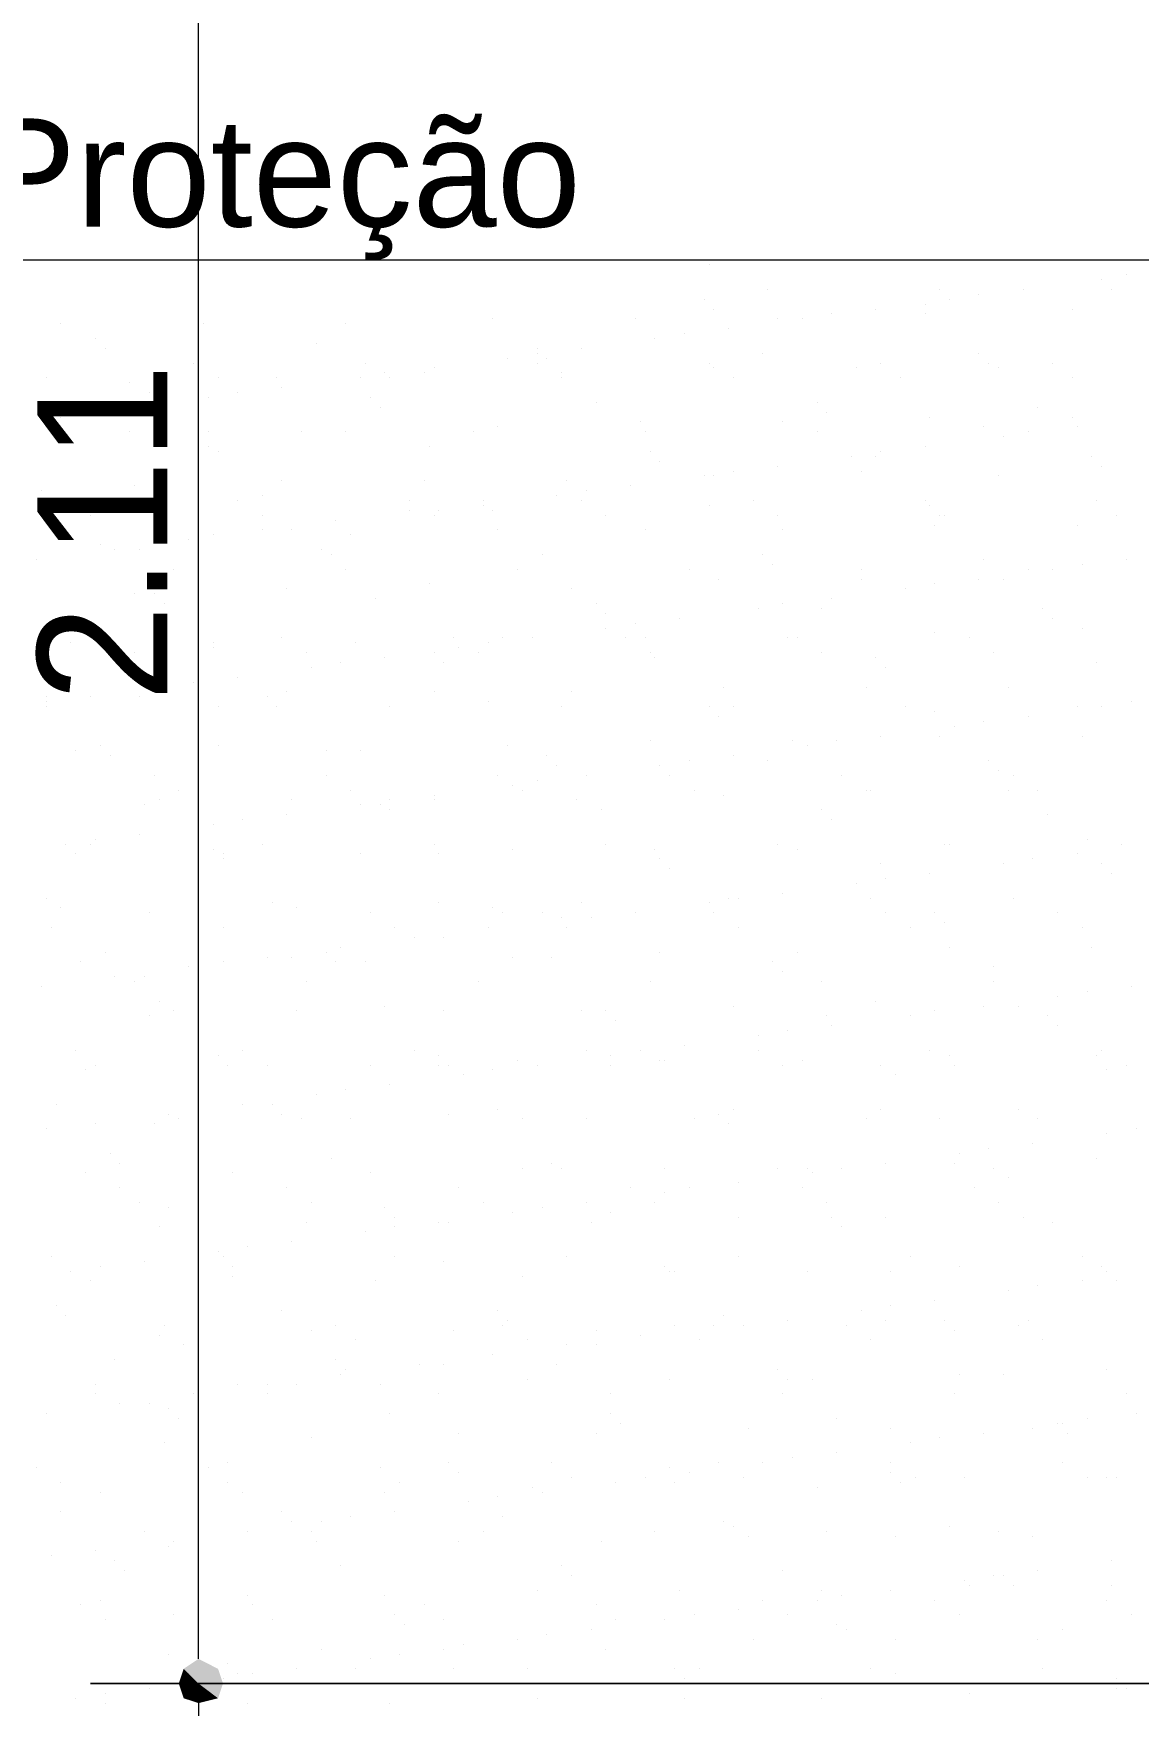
# Model space of a CAD drawing. Header units: millimetres. Extents: x 21 to 236, y 15 to 64.
# Drawn here: x 39.573 to 40.593, y 30.572 to 32.116 of the extents above; entities that cross this region are included whole.
import ezdxf

# ---------------------------------------------------------------- set-up
doc = ezdxf.new("R2010")
doc.units = ezdxf.units.MM
for name, color, linetype in [('PDF_0', 210, 'Continuous'), ('PDF_Cota', 90, 'Continuous'), ('PDF_Parede', 7, 'Continuous'), ('PDF_Text', 70, 'Continuous')]:
    doc.layers.add(name, color=color, linetype=linetype)
doc.layers.add('PDF_Grama', color=7, linetype='Continuous', true_color=0x397200)
doc.styles.add('PDF Arial', font='arial.ttf')
doc.styles.add('PDF Comic Sans MS', font='comic.ttf')

msp = doc.modelspace()

# ---------------------------------------------------------------- linework, layer by layer
at = {"layer": 'PDF_0', "lineweight": 0}
for points in [[(39.7249, 30.6146), (39.7249, 30.6327)], [(39.7249, 30.5738), (39.7249, 30.5512)]]:
    msp.add_lwpolyline(points, dxfattribs=at)
at = {"layer": 'PDF_0', "transparency": 33554559}
for points in [[(39.7249, 30.5919), (39.7113, 30.6055), (39.7068, 30.5919)], [(39.7113, 30.6055), (39.7249, 30.5919), (39.7068, 30.5919)], [(39.7249, 30.6146), (39.7249, 30.5919), (39.7113, 30.6055)], [(39.7249, 30.6146), (39.7113, 30.6055), (39.7249, 30.5919)], [(39.743, 30.6055), (39.7249, 30.6146), (39.7249, 30.5919)], [(39.743, 30.6055), (39.7249, 30.5919), (39.7249, 30.6146)], [(39.7249, 30.5919), (39.7476, 30.5919), (39.743, 30.6055)], [(39.7476, 30.5919), (39.743, 30.6055), (39.7249, 30.5919)], [(39.7068, 30.5919), (39.7113, 30.5783), (39.7249, 30.5919)], [(39.7249, 30.5919), (39.7068, 30.5919), (39.7113, 30.5783)], [(39.7113, 30.5783), (39.7249, 30.5919), (39.7249, 30.5738)], [(39.7113, 30.5783), (39.7249, 30.5738), (39.7249, 30.5919)], [(39.7249, 30.5738), (39.743, 30.5783), (39.7249, 30.5919)], [(39.743, 30.5783), (39.7249, 30.5919), (39.7476, 30.5919)], [(39.7249, 30.5738), (39.7249, 30.5919), (39.743, 30.5783)], [(39.7249, 30.5919), (39.743, 30.5783), (39.7476, 30.5919)]]:
    msp.add_solid(points, dxfattribs=at)
at = {"layer": 'PDF_Cota', "lineweight": 0}
msp.add_lwpolyline([(39.7249, 30.6327), (39.7249, 32.6632), (39.7249, 32.6225)], dxfattribs=at)
msp.add_lwpolyline([(39.6252, 30.5919), (43.6409, 30.5919)], close=True, dxfattribs=at)
at = {"layer": 'PDF_Grama', "lineweight": 20}
for points in [[(40.1963, 31.9018), (40.1963, 31.9018)], [(40.3277, 31.9063), (40.3277, 31.9063)], [(40.4591, 31.9063), (40.4591, 31.9063)], [(40.5589, 31.8882), (40.5589, 31.8882)], [(40.5815, 31.8927), (40.5815, 31.8927)], [(40.1917, 31.8701), (40.1917, 31.8701)], [(40.2507, 31.8791), (40.2507, 31.8791)], [(40.4093, 31.8791), (40.4093, 31.8791)], [(40.4184, 31.8701), (40.4184, 31.8701)], [(40.4455, 31.8746), (40.4455, 31.8746)], [(40.4863, 31.8791), (40.4863, 31.8791)], [(40.5679, 31.8791), (40.5679, 31.8791)], [(39.9968, 31.8519), (39.9968, 31.8519)], [(40.1283, 31.8519), (40.1283, 31.8519)], [(40.2008, 31.861), (40.2008, 31.861)], [(40.2597, 31.8519), (40.2597, 31.8519)], [(40.2824, 31.8519), (40.2824, 31.8519)], [(40.3096, 31.8565), (40.3096, 31.8565)], [(40.3504, 31.861), (40.3504, 31.861)], [(40.3957, 31.8655), (40.3957, 31.8655)], [(40.3957, 31.8565), (40.3957, 31.8565)], [(40.5317, 31.861), (40.5317, 31.861)], [(39.598, 31.8474), (39.598, 31.8474)], [(39.7294, 31.8474), (39.7294, 31.8474)], [(39.8609, 31.8474), (39.8609, 31.8474)], [(40.1736, 31.8384), (40.1736, 31.8384)], [(40.2144, 31.8429), (40.2144, 31.8429)], [(39.6297, 31.8338), (39.6297, 31.8338)], [(39.6388, 31.8248), (39.6388, 31.8248)], [(39.8337, 31.8293), (39.8337, 31.8293)], [(40.0376, 31.8248), (40.0376, 31.8248)], [(40.0784, 31.8248), (40.0784, 31.8248)], [(40.1464, 31.8338), (40.1464, 31.8338)], [(39.7204, 31.8112), (39.7204, 31.8112)], [(39.879, 31.8112), (39.879, 31.8112)], [(39.9425, 31.8066), (39.9425, 31.8066)], [(40.0104, 31.8157), (40.0104, 31.8157)], [(40.0376, 31.8202), (40.0376, 31.8202)], [(40.0376, 31.8112), (40.0376, 31.8112)], [(40.0467, 31.8157), (40.0467, 31.8157)], [(40.1963, 31.8112), (40.1963, 31.8112)], [(40.2008, 31.8066), (40.2008, 31.8066)], [(40.2461, 31.8202), (40.2461, 31.8202)], [(40.3322, 31.8066), (40.3322, 31.8066)], [(40.3549, 31.8112), (40.3549, 31.8112)], [(40.4455, 31.8202), (40.4455, 31.8202)], [(40.4546, 31.8112), (40.4546, 31.8112)], [(40.4637, 31.8066), (40.4637, 31.8066)], [(40.5135, 31.8112), (40.5135, 31.8112)], [(39.5844, 31.7976), (39.5844, 31.7976)], [(39.6614, 31.793), (39.6614, 31.793)], [(39.743, 31.7976), (39.743, 31.7976)], [(39.7974, 31.7976), (39.7974, 31.7976)], [(39.8745, 31.7976), (39.8745, 31.7976)], [(39.8971, 31.8021), (39.8971, 31.8021)], [(39.9017, 31.7976), (39.9017, 31.7976)], [(39.9334, 31.8021), (39.9334, 31.8021)], [(40.0603, 31.8021), (40.0603, 31.8021)], [(40.0603, 31.7976), (40.0603, 31.7976)], [(40.2189, 31.7976), (40.2189, 31.7976)], [(40.373, 31.7976), (40.373, 31.7976)], [(40.5317, 31.7976), (40.5317, 31.7976)], [(39.6796, 31.784), (39.6796, 31.784)], [(39.734, 31.7794), (39.734, 31.7794)], [(39.7612, 31.784), (39.7612, 31.784)], [(39.8019, 31.7885), (39.8019, 31.7885)], [(39.8835, 31.7794), (39.8835, 31.7794)], [(40.092, 31.7749), (40.092, 31.7749)], [(40.296, 31.7749), (40.296, 31.7749)], [(39.598, 31.7613), (39.598, 31.7613)], [(39.6252, 31.7658), (39.6252, 31.7658)], [(39.666, 31.7704), (39.666, 31.7704)], [(39.8926, 31.7704), (39.8926, 31.7704)], [(40.305, 31.7658), (40.305, 31.7658)], [(40.4002, 31.7613), (40.4002, 31.7613)], [(40.4999, 31.7704), (40.4999, 31.7704)], [(40.5317, 31.7613), (40.5317, 31.7613)], [(39.598, 31.7477), (39.598, 31.7477)], [(39.6614, 31.7477), (39.6614, 31.7477)], [(39.734, 31.7477), (39.734, 31.7477)], [(39.8201, 31.7477), (39.8201, 31.7477)], [(39.8609, 31.7477), (39.8609, 31.7477)], [(39.9787, 31.7477), (39.9787, 31.7477)], [(40.0014, 31.7522), (40.0014, 31.7522)], [(40.1328, 31.7568), (40.1328, 31.7568)], [(40.1373, 31.7477), (40.1373, 31.7477)], [(40.2643, 31.7568), (40.2643, 31.7568)], [(40.296, 31.7477), (40.296, 31.7477)], [(40.4501, 31.7522), (40.4501, 31.7522)], [(40.4909, 31.7477), (40.4909, 31.7477)], [(40.5362, 31.7522), (40.5362, 31.7522)], [(39.734, 31.7341), (39.734, 31.7341)], [(39.743, 31.7296), (39.743, 31.7296)], [(39.9379, 31.7341), (39.9379, 31.7341)], [(40.1419, 31.7296), (40.1419, 31.7296)], [(40.3549, 31.7296), (40.3549, 31.7296)], [(40.3957, 31.7341), (40.3957, 31.7341)], [(40.4682, 31.7432), (40.4682, 31.7432)], [(40.1509, 31.7205), (40.1509, 31.7205)], [(40.2597, 31.716), (40.2597, 31.716)], [(40.3277, 31.725), (40.3277, 31.725)], [(40.3504, 31.725), (40.3504, 31.725)], [(40.5498, 31.725), (40.5498, 31.725)], [(40.5589, 31.716), (40.5589, 31.716)], [(39.666, 31.6978), (39.666, 31.6978)], [(39.8019, 31.7024), (39.8019, 31.7024)], [(39.9334, 31.7024), (39.9334, 31.7024)], [(40.0648, 31.7024), (40.0648, 31.7024)], [(40.1237, 31.6978), (40.1237, 31.6978)], [(40.1917, 31.7069), (40.1917, 31.7069)], [(40.2008, 31.7069), (40.2008, 31.7069)], [(40.2189, 31.7114), (40.2189, 31.7114)], [(40.3368, 31.7114), (40.3368, 31.7114)], [(40.4637, 31.7069), (40.4637, 31.7069)], [(39.5799, 31.6933), (39.5799, 31.6933)], [(39.5889, 31.6843), (39.5889, 31.6843)], [(39.6025, 31.6843), (39.6025, 31.6843)], [(39.7612, 31.6843), (39.7612, 31.6843)], [(39.7838, 31.6888), (39.7838, 31.6888)], [(39.9198, 31.6843), (39.9198, 31.6843)], [(39.9878, 31.6843), (39.9878, 31.6843)], [(40.0558, 31.6888), (40.0558, 31.6888)], [(40.0784, 31.6843), (40.0784, 31.6843)], [(40.083, 31.6933), (40.083, 31.6933)], [(40.2371, 31.6843), (40.2371, 31.6843)], [(40.3957, 31.6843), (40.3957, 31.6843)], [(40.5543, 31.6843), (40.5543, 31.6843)], [(39.6252, 31.6707), (39.6252, 31.6707)], [(39.7838, 31.6707), (39.7838, 31.6707)], [(39.9198, 31.6752), (39.9198, 31.6752)], [(39.9425, 31.6707), (39.9425, 31.6707)], [(39.947, 31.6752), (39.947, 31.6752)], [(39.9878, 31.6797), (39.9878, 31.6797)], [(39.9968, 31.6752), (39.9968, 31.6752)], [(40.1011, 31.6707), (40.1011, 31.6707)], [(40.1963, 31.6797), (40.1963, 31.6797)], [(40.2597, 31.6707), (40.2597, 31.6707)], [(40.4002, 31.6797), (40.4002, 31.6797)], [(40.4093, 31.6707), (40.4093, 31.6707)], [(40.4138, 31.6707), (40.4138, 31.6707)], [(40.5725, 31.6707), (40.5725, 31.6707)], [(39.7385, 31.6525), (39.7385, 31.6525)], [(39.7838, 31.6571), (39.7838, 31.6571)], [(39.811, 31.6571), (39.811, 31.6571)], [(39.8518, 31.6661), (39.8518, 31.6661)], [(39.8654, 31.6525), (39.8654, 31.6525)], [(40.0014, 31.6571), (40.0014, 31.6571)], [(40.1373, 31.6571), (40.1373, 31.6571)], [(40.2643, 31.6571), (40.2643, 31.6571)], [(40.4048, 31.6616), (40.4048, 31.6616)], [(40.5362, 31.6616), (40.5362, 31.6616)], [(39.6025, 31.648), (39.6025, 31.648)], [(39.6342, 31.6435), (39.6342, 31.6435)], [(39.6478, 31.6389), (39.6478, 31.6389)], [(39.6705, 31.6389), (39.6705, 31.6389)], [(39.7158, 31.648), (39.7158, 31.648)], [(39.8382, 31.6389), (39.8382, 31.6389)], [(39.5753, 31.6299), (39.5753, 31.6299)], [(39.7022, 31.6208), (39.7022, 31.6208)], [(39.8473, 31.6344), (39.8473, 31.6344)], [(39.8609, 31.6208), (39.8609, 31.6208)], [(40.0195, 31.6208), (40.0195, 31.6208)], [(40.0422, 31.6344), (40.0422, 31.6344)], [(40.1781, 31.6208), (40.1781, 31.6208)], [(40.2461, 31.6344), (40.2461, 31.6344)], [(40.2552, 31.6253), (40.2552, 31.6253)], [(40.3368, 31.6208), (40.3368, 31.6208)], [(40.4501, 31.6299), (40.4501, 31.6299)], [(40.4909, 31.6208), (40.4909, 31.6208)], [(40.5135, 31.6208), (40.5135, 31.6208)], [(40.5407, 31.6253), (40.5407, 31.6253)], [(40.5815, 31.6299), (40.5815, 31.6299)], [(39.9379, 31.6072), (39.9379, 31.6072)], [(40.2053, 31.6117), (40.2053, 31.6117)], [(40.3368, 31.6117), (40.3368, 31.6117)], [(40.4048, 31.6072), (40.4048, 31.6072)], [(40.4455, 31.6117), (40.4455, 31.6117)], [(40.4682, 31.6117), (40.4682, 31.6117)], [(39.666, 31.5981), (39.666, 31.5981)], [(39.6841, 31.5981), (39.6841, 31.5981)], [(39.8065, 31.6027), (39.8065, 31.6027)], [(39.8881, 31.5936), (39.8881, 31.5936)], [(40.0694, 31.6027), (40.0694, 31.6027)], [(40.3096, 31.5936), (40.3096, 31.5936)], [(40.3776, 31.6027), (40.3776, 31.6027)], [(39.6932, 31.5891), (39.6932, 31.5891)], [(40.092, 31.5891), (40.092, 31.5891)], [(40.1011, 31.58), (40.1011, 31.58)], [(40.1691, 31.5755), (40.1691, 31.5755)], [(40.2416, 31.5845), (40.2416, 31.5845)], [(40.2643, 31.5891), (40.2643, 31.5891)], [(40.3005, 31.5845), (40.3005, 31.5845)], [(40.5045, 31.5845), (40.5045, 31.5845)], [(40.5135, 31.5755), (40.5135, 31.5755)], [(40.1011, 31.5664), (40.1011, 31.5664)], [(40.1283, 31.5709), (40.1283, 31.5709)], [(40.4048, 31.5619), (40.4048, 31.5619)], [(40.5407, 31.5664), (40.5407, 31.5664)], [(39.6071, 31.5528), (39.6071, 31.5528)], [(39.6433, 31.5573), (39.6433, 31.5573)], [(39.666, 31.5437), (39.666, 31.5437)], [(39.7385, 31.5528), (39.7385, 31.5528)], [(39.7385, 31.5483), (39.7385, 31.5483)], [(39.8019, 31.5573), (39.8019, 31.5573)], [(39.8246, 31.5437), (39.8246, 31.5437)], [(39.8699, 31.5528), (39.8699, 31.5528)], [(39.9425, 31.5437), (39.9425, 31.5437)], [(39.9606, 31.5573), (39.9606, 31.5573)], [(39.9651, 31.5483), (39.9651, 31.5483)], [(39.9832, 31.5437), (39.9832, 31.5437)], [(39.9923, 31.5528), (39.9923, 31.5528)], [(40.0059, 31.5573), (40.0059, 31.5573)], [(40.0331, 31.5573), (40.0331, 31.5573)], [(40.1192, 31.5573), (40.1192, 31.5573)], [(40.1373, 31.5573), (40.1373, 31.5573)], [(40.1419, 31.5437), (40.1419, 31.5437)], [(40.2688, 31.5573), (40.2688, 31.5573)], [(40.2778, 31.5573), (40.2778, 31.5573)], [(40.3005, 31.5437), (40.3005, 31.5437)], [(40.4365, 31.5573), (40.4365, 31.5573)], [(40.4591, 31.5437), (40.4591, 31.5437)], [(39.8291, 31.5301), (39.8291, 31.5301)], [(39.8563, 31.5347), (39.8563, 31.5347)], [(39.8971, 31.5392), (39.8971, 31.5392)], [(39.9515, 31.5347), (39.9515, 31.5347)], [(40.1464, 31.5392), (40.1464, 31.5392)], [(40.3504, 31.5392), (40.3504, 31.5392)], [(40.3594, 31.5301), (40.3594, 31.5301)], [(40.5543, 31.5347), (40.5543, 31.5347)], [(39.7204, 31.5166), (39.7204, 31.5166)], [(39.7612, 31.5211), (39.7612, 31.5211)], [(39.5844, 31.503), (39.5844, 31.503)], [(39.5844, 31.4984), (39.5844, 31.4984)], [(39.6252, 31.503), (39.6252, 31.503)], [(39.6705, 31.503), (39.6705, 31.503)], [(39.6932, 31.512), (39.6932, 31.512)], [(39.7883, 31.503), (39.7883, 31.503)], [(39.8065, 31.5075), (39.8065, 31.5075)], [(39.9425, 31.5075), (39.9425, 31.5075)], [(39.9923, 31.4984), (39.9923, 31.4984)], [(40.0694, 31.5075), (40.0694, 31.5075)], [(40.2099, 31.512), (40.2099, 31.512)], [(40.3413, 31.512), (40.3413, 31.512)], [(40.4727, 31.512), (40.4727, 31.512)], [(40.5861, 31.4984), (40.5861, 31.4984)], [(39.5844, 31.4939), (39.5844, 31.4939)], [(39.743, 31.4939), (39.743, 31.4939)], [(39.7974, 31.4939), (39.7974, 31.4939)], [(39.9017, 31.4939), (39.9017, 31.4939)], [(40.0603, 31.4939), (40.0603, 31.4939)], [(40.1963, 31.4939), (40.1963, 31.4939)], [(40.2053, 31.4848), (40.2053, 31.4848)], [(40.2189, 31.4939), (40.2189, 31.4939)], [(40.3776, 31.4939), (40.3776, 31.4939)], [(40.4048, 31.4894), (40.4048, 31.4894)], [(40.4909, 31.4848), (40.4909, 31.4848)], [(40.5362, 31.4939), (40.5362, 31.4939)], [(40.5589, 31.4939), (40.5589, 31.4939)], [(40.3549, 31.4667), (40.3549, 31.4667)], [(40.4093, 31.4667), (40.4093, 31.4667)], [(40.4229, 31.4758), (40.4229, 31.4758)], [(40.4501, 31.4803), (40.4501, 31.4803)], [(40.5407, 31.4667), (40.5407, 31.4667)], [(39.6116, 31.4531), (39.6116, 31.4531)], [(39.6342, 31.4576), (39.6342, 31.4576)], [(39.743, 31.4576), (39.743, 31.4576)], [(39.8427, 31.4531), (39.8427, 31.4531)], [(39.8745, 31.4531), (39.8745, 31.4531)], [(40.0104, 31.4576), (40.0104, 31.4576)], [(40.1419, 31.4622), (40.1419, 31.4622)], [(40.2733, 31.4622), (40.2733, 31.4622)], [(40.2869, 31.4576), (40.2869, 31.4576)], [(40.3141, 31.4622), (40.3141, 31.4622)], [(39.6433, 31.4486), (39.6433, 31.4486)], [(40.0467, 31.4486), (40.0467, 31.4486)], [(40.0558, 31.4395), (40.0558, 31.4395)], [(40.1509, 31.4395), (40.1509, 31.4395)], [(40.1781, 31.444), (40.1781, 31.444)], [(40.2189, 31.4486), (40.2189, 31.4486)], [(40.2507, 31.444), (40.2507, 31.444)], [(40.4546, 31.444), (40.4546, 31.444)], [(40.4637, 31.435), (40.4637, 31.435)], [(39.6841, 31.4304), (39.6841, 31.4304)], [(39.8427, 31.4304), (39.8427, 31.4304)], [(40.0014, 31.4304), (40.0014, 31.4304)], [(40.015, 31.4214), (40.015, 31.4214)], [(40.0376, 31.4259), (40.0376, 31.4259)], [(40.083, 31.4304), (40.083, 31.4304)], [(40.16, 31.4304), (40.16, 31.4304)], [(40.3186, 31.4304), (40.3186, 31.4304)], [(40.4773, 31.4304), (40.4773, 31.4304)], [(39.6886, 31.4078), (39.6886, 31.4078)], [(39.7068, 31.4168), (39.7068, 31.4168)], [(39.811, 31.4078), (39.811, 31.4078)], [(39.8654, 31.4168), (39.8654, 31.4168)], [(39.9017, 31.4078), (39.9017, 31.4078)], [(39.9425, 31.4123), (39.9425, 31.4123)], [(39.9425, 31.4078), (39.9425, 31.4078)], [(40.024, 31.4168), (40.024, 31.4168)], [(40.0739, 31.4078), (40.0739, 31.4078)], [(40.1827, 31.4168), (40.1827, 31.4168)], [(40.2099, 31.4123), (40.2099, 31.4123)], [(40.3413, 31.4168), (40.3413, 31.4168)], [(40.3458, 31.4168), (40.3458, 31.4168)], [(40.4727, 31.4168), (40.4727, 31.4168)], [(40.4999, 31.4168), (40.4999, 31.4168)], [(39.675, 31.4032), (39.675, 31.4032)], [(39.7657, 31.3896), (39.7657, 31.3896)], [(39.8065, 31.3942), (39.8065, 31.3942)], [(39.8745, 31.4032), (39.8745, 31.4032)], [(39.8926, 31.4032), (39.8926, 31.4032)], [(39.9017, 31.3987), (39.9017, 31.3987)], [(40.0966, 31.3987), (40.0966, 31.3987)], [(40.3005, 31.3987), (40.3005, 31.3987)], [(40.3096, 31.3896), (40.3096, 31.3896)], [(40.509, 31.3942), (40.509, 31.3942)], [(39.6705, 31.376), (39.6705, 31.376)], [(39.7385, 31.3851), (39.7385, 31.3851)], [(39.6025, 31.367), (39.6025, 31.367)], [(39.6116, 31.3579), (39.6116, 31.3579)], [(39.6252, 31.367), (39.6252, 31.367)], [(39.6297, 31.3715), (39.6297, 31.3715)], [(39.7385, 31.3624), (39.7385, 31.3624)], [(39.7476, 31.3579), (39.7476, 31.3579)], [(39.7838, 31.367), (39.7838, 31.367)], [(39.8745, 31.3579), (39.8745, 31.3579)], [(39.9425, 31.367), (39.9425, 31.367)], [(39.947, 31.3579), (39.947, 31.3579)], [(40.015, 31.3624), (40.015, 31.3624)], [(40.1011, 31.367), (40.1011, 31.367)], [(40.1464, 31.3624), (40.1464, 31.3624)], [(40.2597, 31.367), (40.2597, 31.367)], [(40.2778, 31.3624), (40.2778, 31.3624)], [(40.4138, 31.367), (40.4138, 31.367)], [(40.4184, 31.367), (40.4184, 31.367)], [(40.5362, 31.3579), (40.5362, 31.3579)], [(40.5453, 31.3715), (40.5453, 31.3715)], [(40.577, 31.367), (40.577, 31.367)], [(39.7476, 31.3534), (39.7476, 31.3534)], [(40.1509, 31.3534), (40.1509, 31.3534)], [(40.16, 31.3443), (40.16, 31.3443)], [(40.3549, 31.3489), (40.3549, 31.3489)], [(40.4682, 31.3489), (40.4682, 31.3489)], [(40.4954, 31.3534), (40.4954, 31.3534)], [(40.5589, 31.3489), (40.5589, 31.3489)], [(40.3322, 31.3307), (40.3322, 31.3307)], [(40.3594, 31.3353), (40.3594, 31.3353)], [(40.4002, 31.3398), (40.4002, 31.3398)], [(40.5679, 31.3398), (40.5679, 31.3398)], [(39.5844, 31.3171), (39.5844, 31.3171)], [(39.7929, 31.3126), (39.7929, 31.3126)], [(39.947, 31.3126), (39.947, 31.3126)], [(40.0784, 31.3126), (40.0784, 31.3126)], [(40.1963, 31.3126), (40.1963, 31.3126)], [(40.2144, 31.3171), (40.2144, 31.3171)], [(40.2235, 31.3171), (40.2235, 31.3171)], [(40.2643, 31.3217), (40.2643, 31.3217)], [(40.3458, 31.3171), (40.3458, 31.3171)], [(40.4773, 31.3171), (40.4773, 31.3171)], [(39.598, 31.3081), (39.598, 31.3081)], [(39.6796, 31.3035), (39.6796, 31.3035)], [(39.7249, 31.3035), (39.7249, 31.3035)], [(39.8155, 31.3081), (39.8155, 31.3081)], [(39.8835, 31.3035), (39.8835, 31.3035)], [(39.9968, 31.3081), (39.9968, 31.3081)], [(40.0059, 31.3035), (40.0059, 31.3035)], [(40.0422, 31.3035), (40.0422, 31.3035)], [(40.0603, 31.299), (40.0603, 31.299)], [(40.0875, 31.299), (40.0875, 31.299)], [(40.1283, 31.3035), (40.1283, 31.3035)], [(40.2008, 31.3035), (40.2008, 31.3035)], [(40.2008, 31.3035), (40.2008, 31.3035)], [(40.3594, 31.3035), (40.3594, 31.3035)], [(40.4048, 31.3035), (40.4048, 31.3035)], [(40.5181, 31.3035), (40.5181, 31.3035)], [(39.5889, 31.2899), (39.5889, 31.2899)], [(39.7476, 31.2899), (39.7476, 31.2899)], [(39.9062, 31.2899), (39.9062, 31.2899)], [(39.9243, 31.2809), (39.9243, 31.2809)], [(39.9515, 31.2809), (39.9515, 31.2809)], [(39.9923, 31.2899), (39.9923, 31.2899)], [(40.0648, 31.2899), (40.0648, 31.2899)], [(40.2235, 31.2899), (40.2235, 31.2899)], [(40.3821, 31.2899), (40.3821, 31.2899)], [(40.4138, 31.2945), (40.4138, 31.2945)], [(40.5407, 31.2899), (40.5407, 31.2899)], [(39.6388, 31.2673), (39.6388, 31.2673)], [(39.8427, 31.2673), (39.8427, 31.2673)], [(39.8563, 31.2718), (39.8563, 31.2718)], [(40.1509, 31.2673), (40.1509, 31.2673)], [(40.2778, 31.2673), (40.2778, 31.2673)], [(40.4184, 31.2718), (40.4184, 31.2718)], [(40.5498, 31.2718), (40.5498, 31.2718)], [(39.6161, 31.2582), (39.6161, 31.2582)], [(39.7158, 31.2537), (39.7158, 31.2537)], [(39.7476, 31.2582), (39.7476, 31.2582)], [(39.7883, 31.2627), (39.7883, 31.2627)], [(39.811, 31.2627), (39.811, 31.2627)], [(39.8518, 31.2582), (39.8518, 31.2582)], [(39.879, 31.2582), (39.879, 31.2582)], [(40.015, 31.2627), (40.015, 31.2627)], [(40.0512, 31.2627), (40.0512, 31.2627)], [(40.2552, 31.2582), (40.2552, 31.2582)], [(40.4591, 31.2537), (40.4591, 31.2537)], [(39.5799, 31.2355), (39.5799, 31.2355)], [(39.6478, 31.2446), (39.6478, 31.2446)], [(39.666, 31.2401), (39.666, 31.2401)], [(39.675, 31.2446), (39.675, 31.2446)], [(39.8246, 31.2401), (39.8246, 31.2401)], [(39.9832, 31.2401), (39.9832, 31.2401)], [(40.1419, 31.2401), (40.1419, 31.2401)], [(40.2643, 31.2491), (40.2643, 31.2491)], [(40.3005, 31.2401), (40.3005, 31.2401)], [(40.4591, 31.2401), (40.4591, 31.2401)], [(40.5861, 31.2355), (40.5861, 31.2355)], [(39.6886, 31.2219), (39.6886, 31.2219)], [(40.3504, 31.2219), (40.3504, 31.2219)], [(40.5181, 31.2265), (40.5181, 31.2265)], [(40.5453, 31.231), (40.5453, 31.231)], [(39.6796, 31.2083), (39.6796, 31.2083)], [(39.7022, 31.2129), (39.7022, 31.2129)], [(39.8155, 31.2129), (39.8155, 31.2129)], [(39.8971, 31.2174), (39.8971, 31.2174)], [(39.9515, 31.2129), (39.9515, 31.2129)], [(40.0784, 31.2129), (40.0784, 31.2129)], [(40.1011, 31.2129), (40.1011, 31.2129)], [(40.1101, 31.2038), (40.1101, 31.2038)], [(40.2189, 31.2174), (40.2189, 31.2174)], [(40.305, 31.2083), (40.305, 31.2083)], [(40.3821, 31.2083), (40.3821, 31.2083)], [(40.4048, 31.2129), (40.4048, 31.2129)], [(40.4501, 31.2174), (40.4501, 31.2174)], [(40.4818, 31.2174), (40.4818, 31.2174)], [(40.509, 31.2083), (40.509, 31.2083)], [(40.2416, 31.1902), (40.2416, 31.1902)], [(40.2688, 31.1948), (40.2688, 31.1948)], [(40.3096, 31.1993), (40.3096, 31.1993)], [(40.5181, 31.1993), (40.5181, 31.1993)], [(39.6116, 31.1766), (39.6116, 31.1766)], [(39.7657, 31.1766), (39.7657, 31.1766)], [(39.9243, 31.1766), (39.9243, 31.1766)], [(40.083, 31.1766), (40.083, 31.1766)], [(40.1328, 31.1766), (40.1328, 31.1766)], [(40.1736, 31.1812), (40.1736, 31.1812)], [(40.2416, 31.1766), (40.2416, 31.1766)], [(40.4002, 31.1766), (40.4002, 31.1766)], [(40.5589, 31.1766), (40.5589, 31.1766)], [(39.6207, 31.1585), (39.6207, 31.1585)], [(39.6297, 31.163), (39.6297, 31.163)], [(39.743, 31.1721), (39.743, 31.1721)], [(39.7521, 31.163), (39.7521, 31.163)], [(39.7883, 31.163), (39.7883, 31.163)], [(39.8835, 31.163), (39.8835, 31.163)], [(39.947, 31.1721), (39.947, 31.1721)], [(39.947, 31.163), (39.947, 31.163)], [(39.956, 31.163), (39.956, 31.163)], [(39.9968, 31.1585), (39.9968, 31.1585)], [(40.0195, 31.1676), (40.0195, 31.1676)], [(40.0376, 31.163), (40.0376, 31.163)], [(40.1056, 31.1721), (40.1056, 31.1721)], [(40.1056, 31.163), (40.1056, 31.163)], [(40.1509, 31.1676), (40.1509, 31.1676)], [(40.1555, 31.1676), (40.1555, 31.1676)], [(40.2643, 31.163), (40.2643, 31.163)], [(40.2824, 31.1676), (40.2824, 31.1676)], [(40.3549, 31.163), (40.3549, 31.163)], [(40.4184, 31.1721), (40.4184, 31.1721)], [(40.4229, 31.163), (40.4229, 31.163)], [(40.5543, 31.1721), (40.5543, 31.1721)], [(40.5634, 31.1585), (40.5634, 31.1585)], [(40.5815, 31.163), (40.5815, 31.163)], [(39.9017, 31.1449), (39.9017, 31.1449)], [(39.9696, 31.154), (39.9696, 31.154)], [(40.3685, 31.154), (40.3685, 31.154)], [(39.5935, 31.1268), (39.5935, 31.1268)], [(39.7657, 31.1268), (39.7657, 31.1268)], [(39.7929, 31.1268), (39.7929, 31.1268)], [(39.8337, 31.1358), (39.8337, 31.1358)], [(39.8609, 31.1404), (39.8609, 31.1404)], [(39.6977, 31.1177), (39.6977, 31.1177)], [(39.7068, 31.1132), (39.7068, 31.1132)], [(39.7249, 31.1222), (39.7249, 31.1222)], [(39.8019, 31.1177), (39.8019, 31.1177)], [(39.8201, 31.1132), (39.8201, 31.1132)], [(39.8654, 31.1132), (39.8654, 31.1132)], [(39.956, 31.1177), (39.956, 31.1177)], [(40.0014, 31.1222), (40.0014, 31.1222)], [(40.024, 31.1132), (40.024, 31.1132)], [(40.083, 31.1132), (40.083, 31.1132)], [(40.1827, 31.1132), (40.1827, 31.1132)], [(40.2053, 31.1177), (40.2053, 31.1177)], [(40.2189, 31.1222), (40.2189, 31.1222)], [(40.3413, 31.1132), (40.3413, 31.1132)], [(40.3549, 31.1222), (40.3549, 31.1222)], [(40.4093, 31.1132), (40.4093, 31.1132)], [(40.4818, 31.1222), (40.4818, 31.1222)], [(40.4999, 31.1132), (40.4999, 31.1132)], [(39.5844, 31.1041), (39.5844, 31.1041)], [(39.6297, 31.1086), (39.6297, 31.1086)], [(39.6841, 31.1086), (39.6841, 31.1086)], [(40.2144, 31.1086), (40.2144, 31.1086)], [(40.5634, 31.0996), (40.5634, 31.0996)], [(40.5906, 31.1041), (40.5906, 31.1041)], [(39.6433, 31.0814), (39.6433, 31.0814)], [(40.4274, 31.0814), (40.4274, 31.0814)], [(40.4546, 31.086), (40.4546, 31.086)], [(40.4954, 31.0905), (40.4954, 31.0905)], [(39.6524, 31.0724), (39.6524, 31.0724)], [(39.8473, 31.0769), (39.8473, 31.0769)], [(40.024, 31.0678), (40.024, 31.0678)], [(40.0512, 31.0724), (40.0512, 31.0724)], [(40.0603, 31.0678), (40.0603, 31.0678)], [(40.1555, 31.0678), (40.1555, 31.0678)], [(40.2597, 31.0678), (40.2597, 31.0678)], [(40.2869, 31.0678), (40.2869, 31.0678)], [(40.3186, 31.0678), (40.3186, 31.0678)], [(40.3594, 31.0724), (40.3594, 31.0724)], [(40.4229, 31.0724), (40.4229, 31.0724)], [(40.4591, 31.0678), (40.4591, 31.0678)], [(40.5543, 31.0769), (40.5543, 31.0769)], [(39.6207, 31.0633), (39.6207, 31.0633)], [(39.6524, 31.0497), (39.6524, 31.0497)], [(39.7566, 31.0633), (39.7566, 31.0633)], [(39.8065, 31.0497), (39.8065, 31.0497)], [(39.8835, 31.0633), (39.8835, 31.0633)], [(39.9651, 31.0497), (39.9651, 31.0497)], [(40.1237, 31.0497), (40.1237, 31.0497)], [(40.1781, 31.0497), (40.1781, 31.0497)], [(40.2235, 31.0542), (40.2235, 31.0542)], [(40.2824, 31.0497), (40.2824, 31.0497)], [(40.2914, 31.0633), (40.2914, 31.0633)], [(40.441, 31.0497), (40.441, 31.0497)], [(40.4727, 31.0588), (40.4727, 31.0588)], [(39.6705, 31.0361), (39.6705, 31.0361)], [(39.8291, 31.0361), (39.8291, 31.0361)], [(39.9878, 31.0361), (39.9878, 31.0361)], [(40.083, 31.0361), (40.083, 31.0361)], [(40.1464, 31.0361), (40.1464, 31.0361)], [(40.1555, 31.0452), (40.1555, 31.0452)], [(40.305, 31.0361), (40.305, 31.0361)], [(40.4637, 31.0361), (40.4637, 31.0361)], [(39.6977, 31.0316), (39.6977, 31.0316)], [(39.8971, 31.0316), (39.8971, 31.0316)], [(39.9062, 31.0225), (39.9062, 31.0225)], [(40.015, 31.0271), (40.015, 31.0271)], [(40.0422, 31.0316), (40.0422, 31.0316)], [(40.1056, 31.0271), (40.1056, 31.0271)], [(40.2235, 31.0225), (40.2235, 31.0225)], [(40.3096, 31.0225), (40.3096, 31.0225)], [(40.3594, 31.0225), (40.3594, 31.0225)], [(40.4863, 31.0225), (40.4863, 31.0225)], [(39.6886, 31.0135), (39.6886, 31.0135)], [(39.8246, 31.018), (39.8246, 31.018)], [(39.879, 31.0089), (39.879, 31.0089)], [(39.9062, 31.0135), (39.9062, 31.0135)], [(39.947, 31.018), (39.947, 31.018)], [(39.956, 31.018), (39.956, 31.018)], [(40.0875, 31.018), (40.0875, 31.018)], [(40.3186, 31.0135), (40.3186, 31.0135)], [(40.5135, 31.018), (40.5135, 31.018)], [(39.743, 30.9908), (39.743, 30.9908)], [(39.7702, 30.9953), (39.7702, 30.9953)], [(39.811, 30.9999), (39.811, 30.9999)], [(39.5889, 30.9863), (39.5889, 30.9863)], [(39.6071, 30.9727), (39.6071, 30.9727)], [(39.6342, 30.9772), (39.6342, 30.9772)], [(39.675, 30.9817), (39.675, 30.9817)], [(39.7476, 30.9863), (39.7476, 30.9863)], [(39.7476, 30.9863), (39.7476, 30.9863)], [(39.7566, 30.9772), (39.7566, 30.9772)], [(39.9062, 30.9863), (39.9062, 30.9863)], [(39.9515, 30.9817), (39.9515, 30.9817)], [(40.0648, 30.9863), (40.0648, 30.9863)], [(40.1555, 30.9772), (40.1555, 30.9772)], [(40.16, 30.9727), (40.16, 30.9727)], [(40.1645, 30.9727), (40.1645, 30.9727)], [(40.2235, 30.9863), (40.2235, 30.9863)], [(40.2869, 30.9727), (40.2869, 30.9727)], [(40.364, 30.9727), (40.364, 30.9727)], [(40.3821, 30.9863), (40.3821, 30.9863)], [(40.4274, 30.9772), (40.4274, 30.9772)], [(40.5407, 30.9863), (40.5407, 30.9863)], [(40.5589, 30.9772), (40.5589, 30.9772)], [(40.5634, 30.9727), (40.5634, 30.9727)], [(39.6252, 30.9636), (39.6252, 30.9636)], [(39.7566, 30.9681), (39.7566, 30.9681)], [(39.8881, 30.9636), (39.8881, 30.9636)], [(40.024, 30.9681), (40.024, 30.9681)], [(40.4999, 30.9591), (40.4999, 30.9591)], [(40.5407, 30.9636), (40.5407, 30.9636)], [(40.5725, 30.9636), (40.5725, 30.9636)], [(39.5935, 30.9409), (39.5935, 30.9409)], [(40.364, 30.9409), (40.364, 30.9409)], [(40.4048, 30.9455), (40.4048, 30.9455)], [(40.4727, 30.9545), (40.4727, 30.9545)], [(39.6025, 30.9319), (39.6025, 30.9319)], [(39.8019, 30.9364), (39.8019, 30.9364)], [(40.0014, 30.9364), (40.0014, 30.9364)], [(40.0104, 30.9273), (40.0104, 30.9273)], [(40.2099, 30.9319), (40.2099, 30.9319)], [(40.2688, 30.9273), (40.2688, 30.9273)], [(40.3368, 30.9364), (40.3368, 30.9364)], [(40.3594, 30.9273), (40.3594, 30.9273)], [(40.4138, 30.9273), (40.4138, 30.9273)], [(40.4909, 30.9273), (40.4909, 30.9273)], [(39.6886, 30.9137), (39.6886, 30.9137)], [(39.6932, 30.9228), (39.6932, 30.9228)], [(39.8291, 30.9183), (39.8291, 30.9183)], [(39.8518, 30.9228), (39.8518, 30.9228)], [(39.9606, 30.9183), (39.9606, 30.9183)], [(40.0059, 30.9228), (40.0059, 30.9228)], [(40.092, 30.9183), (40.092, 30.9183)], [(40.1328, 30.9137), (40.1328, 30.9137)], [(40.1645, 30.9228), (40.1645, 30.9228)], [(40.2008, 30.9228), (40.2008, 30.9228)], [(40.228, 30.9228), (40.228, 30.9228)], [(40.228, 30.9228), (40.228, 30.9228)], [(40.3232, 30.9228), (40.3232, 30.9228)], [(40.4229, 30.9183), (40.4229, 30.9183)], [(40.4818, 30.9228), (40.4818, 30.9228)], [(39.7113, 30.9047), (39.7113, 30.9047)], [(39.8699, 30.9092), (39.8699, 30.9092)], [(39.9968, 30.8956), (39.9968, 30.8956)], [(40.0286, 30.9092), (40.0286, 30.9092)], [(40.0648, 30.9047), (40.0648, 30.9047)], [(40.092, 30.9047), (40.092, 30.9047)], [(40.1872, 30.9092), (40.1872, 30.9092)], [(40.3458, 30.9092), (40.3458, 30.9092)], [(40.5045, 30.9092), (40.5045, 30.9092)], [(39.6478, 30.8911), (39.6478, 30.8911)], [(39.8518, 30.8911), (39.8518, 30.8911)], [(39.8609, 30.882), (39.8609, 30.882)], [(39.9289, 30.8865), (39.9289, 30.8865)], [(39.9515, 30.8865), (39.9515, 30.8865)], [(40.0558, 30.8865), (40.0558, 30.8865)], [(40.2597, 30.882), (40.2597, 30.882)], [(40.5634, 30.882), (40.5634, 30.882)], [(39.6297, 30.8684), (39.6297, 30.8684)], [(39.7612, 30.8684), (39.7612, 30.8684)], [(39.7883, 30.8684), (39.7883, 30.8684)], [(39.8155, 30.8684), (39.8155, 30.8684)], [(39.8563, 30.8775), (39.8563, 30.8775)], [(39.8926, 30.8684), (39.8926, 30.8684)], [(40.0286, 30.873), (40.0286, 30.873)], [(40.16, 30.873), (40.16, 30.873)], [(40.2688, 30.873), (40.2688, 30.873)], [(40.2914, 30.873), (40.2914, 30.873)], [(40.4274, 30.8775), (40.4274, 30.8775)], [(40.4682, 30.8775), (40.4682, 30.8775)], [(39.6297, 30.8594), (39.6297, 30.8594)], [(39.6524, 30.8503), (39.6524, 30.8503)], [(39.6796, 30.8503), (39.6796, 30.8503)], [(39.7204, 30.8594), (39.7204, 30.8594)], [(39.7883, 30.8594), (39.7883, 30.8594)], [(39.947, 30.8594), (39.947, 30.8594)], [(40.1056, 30.8594), (40.1056, 30.8594)], [(40.2643, 30.8594), (40.2643, 30.8594)], [(40.4229, 30.8594), (40.4229, 30.8594)], [(40.5815, 30.8594), (40.5815, 30.8594)], [(39.5844, 30.8412), (39.5844, 30.8412)], [(39.6977, 30.8458), (39.6977, 30.8458)], [(39.7068, 30.8367), (39.7068, 30.8367)], [(39.9017, 30.8412), (39.9017, 30.8412)], [(40.1056, 30.8412), (40.1056, 30.8412)], [(40.3141, 30.8367), (40.3141, 30.8367)], [(40.5453, 30.8367), (40.5453, 30.8367)], [(40.5906, 30.8412), (40.5906, 30.8412)], [(39.8291, 30.8186), (39.8291, 30.8186)], [(39.9651, 30.8231), (39.9651, 30.8231)], [(40.092, 30.8231), (40.092, 30.8231)], [(40.1147, 30.8322), (40.1147, 30.8322)], [(40.2325, 30.8276), (40.2325, 30.8276)], [(40.364, 30.8276), (40.364, 30.8276)], [(40.4093, 30.8186), (40.4093, 30.8186)], [(40.4501, 30.8231), (40.4501, 30.8231)], [(40.4954, 30.8276), (40.4954, 30.8276)], [(40.5181, 30.8322), (40.5181, 30.8322)], [(40.5226, 30.8322), (40.5226, 30.8322)], [(40.5271, 30.8231), (40.5271, 30.8231)], [(39.6932, 30.814), (39.6932, 30.814)], [(40.3141, 30.805), (40.3141, 30.805)], [(40.3821, 30.814), (40.3821, 30.814)], [(39.5753, 30.7914), (39.5753, 30.7914)], [(39.734, 30.7914), (39.734, 30.7914)], [(39.7521, 30.7959), (39.7521, 30.7959)], [(39.8926, 30.7914), (39.8926, 30.7914)], [(39.956, 30.7959), (39.956, 30.7959)], [(39.9651, 30.7868), (39.9651, 30.7868)], [(40.0512, 30.7959), (40.0512, 30.7959)], [(40.16, 30.7914), (40.16, 30.7914)], [(40.1781, 30.7868), (40.1781, 30.7868)], [(40.2053, 30.7959), (40.2053, 30.7959)], [(40.2461, 30.7959), (40.2461, 30.7959)], [(40.2733, 30.8004), (40.2733, 30.8004)], [(40.364, 30.7959), (40.364, 30.7959)], [(40.364, 30.7868), (40.364, 30.7868)], [(40.5226, 30.7959), (40.5226, 30.7959)], [(39.598, 30.7778), (39.598, 30.7778)], [(39.7521, 30.7778), (39.7521, 30.7778)], [(39.9107, 30.7778), (39.9107, 30.7778)], [(40.0331, 30.7732), (40.0331, 30.7732)], [(40.0694, 30.7823), (40.0694, 30.7823)], [(40.1101, 30.7778), (40.1101, 30.7778)], [(40.1373, 30.7823), (40.1373, 30.7823)], [(40.1645, 30.7778), (40.1645, 30.7778)], [(40.228, 30.7823), (40.228, 30.7823)], [(40.296, 30.7732), (40.296, 30.7732)], [(40.373, 30.7778), (40.373, 30.7778)], [(40.3866, 30.7823), (40.3866, 30.7823)], [(40.432, 30.7823), (40.432, 30.7823)], [(40.5453, 30.7823), (40.5453, 30.7823)], [(40.5634, 30.7823), (40.5634, 30.7823)], [(40.5725, 30.7823), (40.5725, 30.7823)], [(39.6342, 30.7687), (39.6342, 30.7687)], [(39.7657, 30.7687), (39.7657, 30.7687)], [(39.8971, 30.7687), (39.8971, 30.7687)], [(39.9742, 30.7596), (39.9742, 30.7596)], [(40.0014, 30.7642), (40.0014, 30.7642)], [(40.0422, 30.7687), (40.0422, 30.7687)], [(39.598, 30.7506), (39.598, 30.7506)], [(39.8019, 30.7506), (39.8019, 30.7506)], [(39.811, 30.7415), (39.811, 30.7415)], [(39.8382, 30.7415), (39.8382, 30.7415)], [(39.8654, 30.746), (39.8654, 30.746)], [(39.9062, 30.7506), (39.9062, 30.7506)], [(40.0059, 30.746), (40.0059, 30.746)], [(40.2099, 30.7415), (40.2099, 30.7415)], [(39.675, 30.7324), (39.675, 30.7324)], [(39.7249, 30.7279), (39.7249, 30.7279)], [(39.7702, 30.7324), (39.7702, 30.7324)], [(39.8291, 30.7324), (39.8291, 30.7324)], [(39.9878, 30.7324), (39.9878, 30.7324)], [(40.1464, 30.7324), (40.1464, 30.7324)], [(40.2189, 30.737), (40.2189, 30.737)], [(40.2325, 30.7279), (40.2325, 30.7279)], [(40.305, 30.7324), (40.305, 30.7324)], [(40.3685, 30.7279), (40.3685, 30.7279)], [(40.4184, 30.737), (40.4184, 30.737)], [(40.4637, 30.7324), (40.4637, 30.7324)], [(40.4954, 30.7279), (40.4954, 30.7279)], [(39.5889, 30.7098), (39.5889, 30.7098)], [(39.6297, 30.7143), (39.6297, 30.7143)], [(39.6977, 30.7188), (39.6977, 30.7188)], [(39.7022, 30.7234), (39.7022, 30.7234)], [(39.8337, 30.7234), (39.8337, 30.7234)], [(39.9651, 30.7234), (39.9651, 30.7234)], [(40.0966, 30.7234), (40.0966, 30.7234)], [(39.6478, 30.7053), (39.6478, 30.7053)], [(39.6569, 30.6962), (39.6569, 30.6962)], [(39.8563, 30.7007), (39.8563, 30.7007)], [(40.0603, 30.7007), (40.0603, 30.7007)], [(40.2643, 30.6962), (40.2643, 30.6962)], [(40.4999, 30.6962), (40.4999, 30.6962)], [(40.5679, 30.7053), (40.5679, 30.7053)], [(40.0694, 30.6917), (40.0694, 30.6917)], [(40.432, 30.6871), (40.432, 30.6871)], [(40.4365, 30.6826), (40.4365, 30.6826)], [(40.4591, 30.6917), (40.4591, 30.6917)], [(40.4682, 30.6917), (40.4682, 30.6917)], [(40.4773, 30.6826), (40.4773, 30.6826)], [(40.5679, 30.6826), (40.5679, 30.6826)], [(39.6161, 30.6645), (39.6161, 30.6645)], [(39.6342, 30.669), (39.6342, 30.669)], [(39.7702, 30.6735), (39.7702, 30.6735)], [(39.7748, 30.6645), (39.7748, 30.6645)], [(39.8971, 30.6735), (39.8971, 30.6735)], [(39.9334, 30.6645), (39.9334, 30.6645)], [(40.0376, 30.6781), (40.0376, 30.6781)], [(40.092, 30.6645), (40.092, 30.6645)], [(40.1691, 30.6781), (40.1691, 30.6781)], [(40.2461, 30.669), (40.2461, 30.669)], [(40.296, 30.669), (40.296, 30.669)], [(40.3005, 30.6781), (40.3005, 30.6781)], [(40.3186, 30.6735), (40.3186, 30.6735)], [(40.364, 30.6781), (40.364, 30.6781)], [(40.4048, 30.669), (40.4048, 30.669)], [(40.5634, 30.669), (40.5634, 30.669)], [(39.6388, 30.6509), (39.6388, 30.6509)], [(39.7022, 30.6554), (39.7022, 30.6554)], [(39.7929, 30.6509), (39.7929, 30.6509)], [(39.9062, 30.6554), (39.9062, 30.6554)], [(39.9515, 30.6509), (39.9515, 30.6509)], [(40.1101, 30.6509), (40.1101, 30.6509)], [(40.1101, 30.6509), (40.1101, 30.6509)], [(40.1555, 30.6509), (40.1555, 30.6509)], [(40.1827, 30.6554), (40.1827, 30.6554)], [(40.2235, 30.6599), (40.2235, 30.6599)], [(40.2688, 30.6554), (40.2688, 30.6554)], [(40.4274, 30.6554), (40.4274, 30.6554)], [(40.5861, 30.6554), (40.5861, 30.6554)], [(39.9153, 30.6463), (39.9153, 30.6463)], [(40.0195, 30.6327), (40.0195, 30.6327)], [(40.0467, 30.6373), (40.0467, 30.6373)], [(40.0875, 30.6418), (40.0875, 30.6418)], [(40.2371, 30.6327), (40.2371, 30.6327)], [(40.3141, 30.6463), (40.3141, 30.6463)], [(40.3232, 30.6418), (40.3232, 30.6418)], [(40.3685, 30.6327), (40.3685, 30.6327)], [(40.4999, 30.6327), (40.4999, 30.6327)], [(40.5226, 30.6418), (40.5226, 30.6418)], [(39.6977, 30.6191), (39.6977, 30.6191)], [(39.8382, 30.6237), (39.8382, 30.6237)], [(39.9107, 30.6191), (39.9107, 30.6191)], [(39.9515, 30.6237), (39.9515, 30.6237)], [(39.9696, 30.6282), (39.9696, 30.6282)], [(40.1011, 30.6237), (40.1011, 30.6237)], [(39.7521, 30.6101), (39.7521, 30.6101)], [(39.8155, 30.6055), (39.8155, 30.6055)], [(39.8699, 30.6055), (39.8699, 30.6055)], [(39.8835, 30.6146), (39.8835, 30.6146)], [(39.9606, 30.6055), (39.9606, 30.6055)], [(40.0286, 30.6055), (40.0286, 30.6055)], [(40.1645, 30.6055), (40.1645, 30.6055)], [(40.1872, 30.6055), (40.1872, 30.6055)], [(40.3458, 30.6055), (40.3458, 30.6055)], [(40.5045, 30.6055), (40.5045, 30.6055)], [(39.6796, 30.5874), (39.6796, 30.5874)], [(39.7158, 30.601), (39.7158, 30.601)], [(39.7476, 30.5965), (39.7476, 30.5965)], [(39.7612, 30.601), (39.7612, 30.601)], [(39.7748, 30.601), (39.7748, 30.601)], [(40.1736, 30.5965), (40.1736, 30.5965)], [(40.3685, 30.601), (40.3685, 30.601)], [(40.5725, 30.5965), (40.5725, 30.5965)], [(40.5725, 30.5874), (40.5725, 30.5874)], [(40.5815, 30.5874), (40.5815, 30.5874)], [(39.6116, 30.5783), (39.6116, 30.5783)], [(39.6388, 30.5829), (39.6388, 30.5829)], [(39.6388, 30.5738), (39.6388, 30.5738)], [(39.7702, 30.5738), (39.7702, 30.5738)], [(39.9017, 30.5738), (39.9017, 30.5738)], [(40.0376, 30.5783), (40.0376, 30.5783)], [(40.1736, 30.5783), (40.1736, 30.5783)], [(40.3005, 30.5783), (40.3005, 30.5783)], [(40.4365, 30.5829), (40.4365, 30.5829)]]:
    msp.add_lwpolyline(points, dxfattribs=at)
at = {"layer": 'PDF_Parede', "lineweight": 0}
msp.add_lwpolyline([(43.7406, 31.9063), (38.7187, 31.9063)], dxfattribs=at)

# ---------------------------------------------------------------- texts
at = {"layer": 'PDF_Text', "insert": (38.7731, 31.9062), "char_height": 0.100028, "attachment_point": 7, "style": 'PDF Arial'}
msp.add_mtext('Calçada de Proteção', dxfattribs=at)
at = {"layer": 'PDF_Text', "insert": (39.6962, 31.4984), "char_height": 0.12003, "attachment_point": 7, "rotation": 90, "style": 'PDF Comic Sans MS'}
msp.add_mtext('2.11', dxfattribs=at)

doc.saveas('drawing.dxf')
